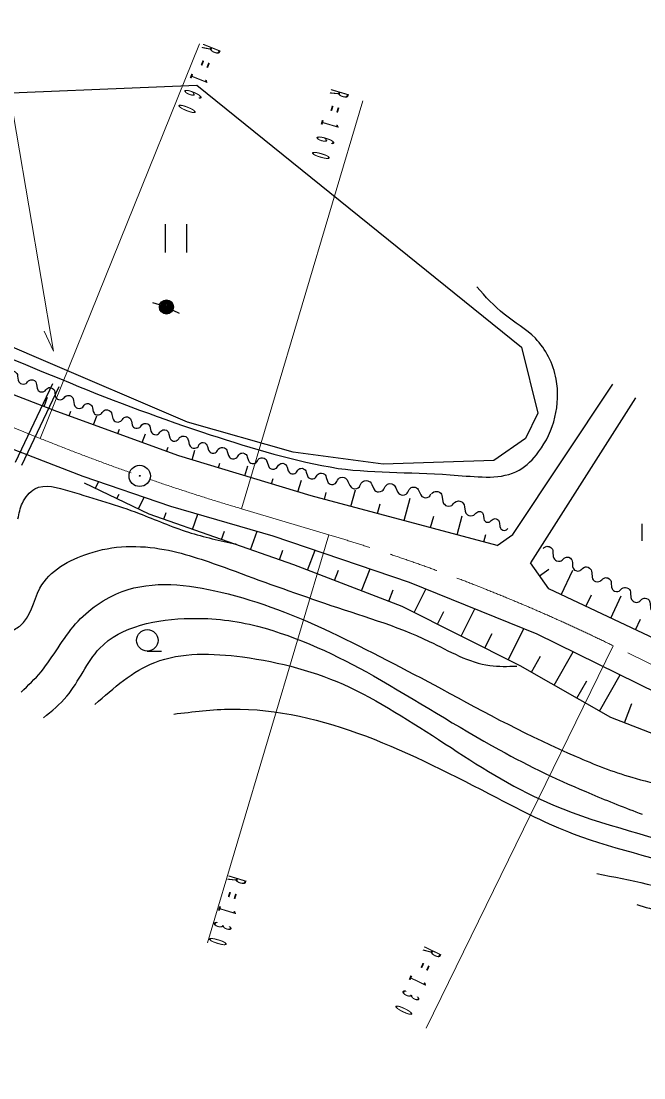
# Model space of a CAD drawing. Units: millimetres, scale not verified. Extents: x 40000 to 680000, y 20000 to 380000.
# Drawn here: x 278122 to 322018, y 236563 to 311042 of the extents above; entities that cross this region are included whole.
import ezdxf

# ---------------------------------------------------------------- set-up
doc = ezdxf.new("R2010")
doc.units = ezdxf.units.MM
doc.header["$LTSCALE"] = 1000
doc.linetypes.add('CHAIN', pattern=[18.5, 12, -1.5, 3.5, -1.5])
for name, color, linetype, lineweight in [('M-BGD', 7, 'Continuous', 25), ('M-BMK', 2, 'CHAIN', 13), ('M-BMK-SRVR', 3, 'Continuous', 25), ('M-STR-HTXT', 7, 'Continuous', 13)]:
    doc.layers.add(name, color=color, linetype=linetype, lineweight=lineweight)
doc.styles.add('ＭＳ ゴシック', font='')
doc.styles.get('ＭＳ ゴシック').set_extended_font_data('MS Gothic')

msp = doc.modelspace()

# ---------------------------------------------------------------- linework, layer by layer
at = {"layer": 'M-BGD'}
for p, q in [((288280, 296741), (288281, 294741)), ((289801, 294742), (289800, 296742)), ((287887, 291043), (287409, 291189)), ((288813, 290673), (289260, 290450)), ((262273, 286822), (282466, 278961)), ((277725, 279965), (280362, 285502)), ((278176, 279750), (280813, 285287)), ((279734, 283882), (279985, 284532)), ((321438, 284486), (314020, 272869)), ((281507, 283217), (281627, 283545)), ((283225, 282592), (283458, 283233)), ((284942, 281967), (285056, 282280)), ((286660, 281342), (286883, 281954)), ((288378, 280717), (288490, 281026)), ((290169, 280123), (290371, 280793)), ((292033, 279559), (292134, 279891)), ((293898, 278995), (294110, 279697)), ((283359, 278122), (283579, 278580)), ((295763, 278432), (295878, 278813)), ((297628, 277868), (297876, 278690)), ((299497, 277337), (299625, 277818)), ((301369, 276838), (301681, 278008)), ((284876, 277392), (285030, 277711)), ((286393, 276661), (286788, 277481)), ((305115, 275841), (305537, 277425)), ((288172, 275938), (288340, 276415)), ((303242, 276340), (303426, 277028)), ((290212, 275221), (290587, 276288)), ((306988, 275342), (307206, 276160)), ((308861, 274843), (309215, 276171)), ((321872, 275611), (321876, 274411)), ((292252, 274504), (292460, 275097)), ((294292, 273787), (294751, 275093)), ((310734, 274345), (310870, 274854)), ((296332, 273071), (296574, 273759)), ((298306, 272347), (298845, 273755)), ((300214, 271617), (300497, 272355)), ((302123, 270887), (302714, 272431)), ((314665, 271950), (315329, 272415)), ((316183, 270617), (317000, 272348)), ((304031, 270157), (304340, 270963)), ((305816, 269373), (306643, 271016)), ((317931, 269792), (318321, 270617)), ((319680, 268967), (320421, 270537)), ((309139, 267700), (310105, 269619)), ((307477, 268537), (307926, 269427)), ((321428, 268141), (321780, 268886)), ((312461, 266027), (313567, 268222)), ((310800, 266864), (311318, 267892)), ((287017, 266640), (288017, 266640)), ((314092, 265152), (314736, 266281)), ((315693, 264240), (317036, 266594)), ((317294, 263327), (317994, 264553)), ((318895, 262414), (320349, 264964)), ((320651, 261588), (321175, 262944))]:
    msp.add_line(p, q, dxfattribs=at)
for points in [[(259753, 297554), (261412, 301206), (262697, 303157), (265767, 305232), (273401, 305816), (290505, 306528), (313383, 288072), (314546, 283400), (313676, 281615), (311436, 280079), (303635, 279827), (297287, 280655), (289859, 282768), (279194, 287329), (260062, 295579), (259646, 296865)], [(311671, 274095), (298560, 277586), (289236, 280404), (280648, 283529), (262362, 290580), (257332, 292050), (244574, 294499), (236416, 295600), (230957, 296948), (225119, 299727)], [(277206, 286213), (277269, 286284), (277360, 286342), (277439, 286374), (277506, 286377), (277600, 286369), (277710, 286321), (277781, 286258), (277824, 286207), (277855, 286128), (277874, 286021), (277917, 285741), (277963, 285623), (278006, 285572), (278077, 285508), (278160, 285472), (278282, 285452), (278388, 285472), (278467, 285503), (278518, 285546), (278582, 285616)], [(278582, 285616), (278641, 285682), (278726, 285737), (278799, 285766), (278862, 285770), (278950, 285762), (279053, 285717), (279119, 285658), (279159, 285610), (279188, 285537), (279206, 285437), (279245, 285176), (279289, 285066), (279329, 285018), (279395, 284959), (279472, 284925), (279586, 284906), (279686, 284924), (279759, 284953), (279807, 284994), (279866, 285060)], [(311671, 274095), (312793, 274853), (319842, 285466)], [(279866, 285060), (279925, 285126), (280010, 285180), (280084, 285209), (280146, 285213), (280235, 285205), (280337, 285161), (280403, 285101), (280443, 285054), (280473, 284980), (280491, 284881), (280530, 284619), (280574, 284509), (280614, 284461), (280680, 284402), (280757, 284368), (280871, 284349), (280970, 284367), (281044, 284397), (281092, 284437), (281151, 284503)], [(281151, 284503), (281214, 284573), (281305, 284632), (281384, 284663), (281451, 284667), (281545, 284659), (281655, 284611), (281726, 284548), (281769, 284496), (281800, 284417), (281820, 284311), (281862, 284031), (281909, 283913), (281952, 283861), (282022, 283798), (282105, 283762), (282227, 283742), (282333, 283761), (282412, 283792), (282464, 283835), (282527, 283906)], [(282512, 283913), (282566, 283983), (282646, 284044), (282717, 284079), (282779, 284087), (282868, 284087), (282974, 284050), (283044, 283997), (283088, 283952), (283123, 283881), (283149, 283783), (283208, 283526), (283261, 283419), (283305, 283375), (283375, 283321), (283454, 283294), (283569, 283284), (283667, 283310), (283738, 283344), (283783, 283388), (283837, 283459)], [(283837, 283459), (283894, 283534), (283980, 283600), (284056, 283637), (284123, 283646), (284218, 283645), (284331, 283606), (284407, 283549), (284454, 283501), (284491, 283425), (284518, 283320), (284583, 283045), (284639, 282930), (284686, 282882), (284761, 282825), (284846, 282796), (284969, 282785), (285074, 282813), (285150, 282850), (285198, 282897), (285256, 282972)], [(285256, 282972), (285309, 283043), (285390, 283104), (285461, 283139), (285523, 283147), (285611, 283147), (285717, 283110), (285788, 283057), (285831, 283012), (285866, 282941), (285892, 282843), (285952, 282586), (286004, 282479), (286048, 282435), (286118, 282381), (286198, 282354), (286313, 282344), (286410, 282370), (286482, 282404), (286526, 282448), (286580, 282519)], [(286580, 282519), (286634, 282589), (286714, 282650), (286785, 282685), (286847, 282694), (286936, 282693), (287042, 282656), (287112, 282603), (287156, 282558), (287191, 282487), (287216, 282389), (287276, 282132), (287328, 282025), (287372, 281981), (287443, 281927), (287522, 281900), (287637, 281890), (287735, 281916), (287806, 281951), (287851, 281994), (287904, 282065)], [(287904, 282065), (287958, 282135), (288038, 282197), (288109, 282231), (288171, 282240), (288260, 282239), (288366, 282203), (288436, 282149), (288480, 282104), (288515, 282033), (288541, 281936), (288601, 281678), (288653, 281572), (288697, 281527), (288767, 281473), (288847, 281446), (288962, 281436), (289059, 281462), (289130, 281497), (289175, 281541), (289229, 281611)], [(289229, 281611), (289286, 281686), (289372, 281752), (289448, 281789), (289515, 281798), (289610, 281798), (289723, 281759), (289799, 281701), (289846, 281653), (289883, 281577), (289911, 281472), (289975, 281197), (290031, 281082), (290078, 281035), (290153, 280977), (290238, 280948), (290362, 280937), (290466, 280965), (290542, 281002), (290590, 281049), (290648, 281125)], [(290612, 281137), (290660, 281211), (290736, 281278), (290804, 281319), (290865, 281332), (290953, 281338), (291062, 281309), (291136, 281261), (291183, 281220), (291223, 281152), (291256, 281056), (291335, 280804), (291396, 280702), (291443, 280660), (291517, 280612), (291598, 280591), (291714, 280590), (291809, 280623), (291877, 280663), (291919, 280710), (291967, 280784)], [(291967, 280784), (292018, 280864), (292099, 280936), (292172, 280979), (292238, 280993), (292333, 280999), (292449, 280969), (292528, 280917), (292579, 280873), (292622, 280800), (292657, 280698), (292742, 280428), (292806, 280318), (292857, 280274), (292936, 280222), (293024, 280200), (293147, 280198), (293249, 280234), (293323, 280277), (293367, 280327), (293418, 280407)], [(293418, 280407), (293467, 280481), (293542, 280548), (293610, 280588), (293672, 280601), (293760, 280607), (293868, 280579), (293943, 280531), (293990, 280490), (294030, 280421), (294063, 280326), (294142, 280074), (294202, 279971), (294249, 279930), (294323, 279882), (294405, 279861), (294520, 279860), (294616, 279893), (294684, 279933), (294725, 279980), (294773, 280054)], [(294773, 280054), (294825, 280134), (294906, 280206), (294979, 280249), (295045, 280263), (295139, 280269), (295255, 280239), (295335, 280187), (295385, 280143), (295428, 280070), (295464, 279967), (295548, 279697), (295613, 279588), (295663, 279544), (295743, 279492), (295830, 279469), (295954, 279468), (296056, 279503), (296129, 279546), (296173, 279597), (296225, 279676)], [(296225, 279676), (296273, 279751), (296349, 279818), (296417, 279858), (296478, 279871), (296566, 279877), (296675, 279849), (296749, 279800), (296796, 279759), (296836, 279691), (296869, 279596), (296948, 279343), (297009, 279241), (297056, 279200), (297130, 279152), (297211, 279130), (297327, 279129), (297422, 279162), (297490, 279202), (297532, 279250), (297580, 279324)], [(297580, 279324), (297628, 279398), (297703, 279465), (297772, 279505), (297833, 279518), (297921, 279524), (298030, 279496), (298104, 279448), (298151, 279407), (298191, 279338), (298224, 279243), (298303, 278991), (298363, 278888), (298411, 278847), (298485, 278799), (298566, 278778), (298682, 278777), (298777, 278810), (298845, 278850), (298886, 278897), (298935, 278971)], [(282466, 278961), (288649, 276845), (295870, 274772), (305468, 271490), (314462, 267861), (325835, 262264), (347628, 251505), (351130, 250034), (354849, 248739), (358524, 247789), (362199, 247142), (366955, 246711), (372013, 246756), (378973, 247104), (388139, 248232), (405907, 250313), (426182, 252742), (431499, 253695), (435693, 254993), (440750, 257114), (446974, 260445)], [(298935, 278971), (298986, 279051), (299067, 279123), (299140, 279166), (299206, 279180), (299301, 279186), (299417, 279156), (299496, 279104), (299547, 279060), (299590, 278987), (299625, 278885), (299710, 278615), (299774, 278505), (299825, 278461), (299904, 278409), (299991, 278386), (300115, 278385), (300217, 278421), (300291, 278463), (300335, 278514), (300386, 278594)], [(300367, 278599), (300414, 278695), (300495, 278787), (300571, 278846), (300643, 278871), (300748, 278891), (300883, 278873), (300980, 278826), (301043, 278783), (301101, 278707), (301155, 278597), (301288, 278305), (301376, 278191), (301439, 278148), (301536, 278101), (301637, 278088), (301776, 278103), (301886, 278157), (301962, 278216), (302005, 278279), (302052, 278376)], [(302052, 278376), (302099, 278472), (302180, 278564), (302256, 278623), (302328, 278648), (302434, 278668), (302569, 278650), (302665, 278603), (302728, 278560), (302787, 278484), (302841, 278374), (302974, 278082), (303061, 277968), (303124, 277925), (303221, 277878), (303322, 277864), (303461, 277880), (303571, 277934), (303648, 277993), (303690, 278056), (303737, 278152)], [(404643, 248881), (387378, 246683), (383093, 245585), (370046, 245414), (361409, 245810), (355960, 247004), (348261, 249326), (335544, 255033), (327338, 259003), (319696, 261957), (313292, 265609), (304985, 269792), (297352, 272712), (287152, 276296), (282600, 278487)], [(303737, 278152), (303784, 278249), (303865, 278341), (303942, 278400), (304013, 278425), (304119, 278445), (304254, 278427), (304351, 278380), (304413, 278337), (304472, 278261), (304526, 278151), (304659, 277859), (304747, 277744), (304810, 277702), (304906, 277655), (305007, 277641), (305147, 277657), (305257, 277711), (305333, 277770), (305376, 277833), (305423, 277929)], [(305423, 277929), (305467, 278020), (305543, 278107), (305615, 278162), (305683, 278185), (305782, 278205), (305909, 278188), (306000, 278143), (306059, 278103), (306114, 278031), (306165, 277928), (306290, 277653), (306372, 277545), (306432, 277505), (306523, 277461), (306618, 277448), (306749, 277463), (306853, 277514), (306924, 277569), (306965, 277628), (307009, 277719)], [(307047, 277714), (307119, 277794), (307222, 277861), (307311, 277896), (307387, 277900), (307494, 277891), (307619, 277837), (307699, 277765), (307748, 277707), (307783, 277617), (307805, 277497), (307853, 277180), (307906, 277045), (307955, 276987), (308035, 276915), (308128, 276875), (308267, 276852), (308387, 276874), (308477, 276909), (308535, 276958), (308607, 277038)], [(308607, 277038), (308679, 277118), (308782, 277185), (308871, 277220), (308947, 277224), (309054, 277215), (309179, 277161), (309259, 277089), (309308, 277031), (309343, 276941), (309365, 276821), (309413, 276503), (309466, 276369), (309514, 276311), (309595, 276239), (309688, 276199), (309826, 276176), (309947, 276198), (310037, 276233), (310095, 276282), (310167, 276362)], [(310181, 276356), (310233, 276411), (310307, 276455), (310371, 276478), (310425, 276479), (310500, 276470), (310587, 276429), (310642, 276376), (310675, 276334), (310698, 276270), (310710, 276185), (310737, 275960), (310771, 275864), (310804, 275822), (310859, 275769), (310924, 275738), (311021, 275719), (311107, 275732), (311171, 275755), (311213, 275788), (311265, 275842)], [(311265, 275842), (311322, 275902), (311403, 275950), (311472, 275975), (311530, 275976), (311612, 275966), (311706, 275922), (311765, 275865), (311801, 275819), (311826, 275750), (311839, 275657), (311868, 275414), (311905, 275310), (311941, 275264), (312000, 275207), (312071, 275174), (312176, 275153), (312269, 275166), (312338, 275191), (312384, 275227), (312440, 275286)], [(314911, 273875), (314984, 273945), (315085, 273999), (315172, 274026), (315243, 274024), (315343, 274008), (315456, 273948), (315526, 273875), (315568, 273817), (315594, 273730), (315606, 273615), (315628, 273314), (315668, 273184), (315709, 273126), (315779, 273053), (315864, 273008), (315992, 272976), (316107, 272988), (316193, 273015), (316252, 273056), (316325, 273126)], [(332792, 262777), (315309, 271030), (314020, 272869)], [(316325, 273126), (316393, 273192), (316489, 273243), (316570, 273268), (316637, 273267), (316730, 273251), (316836, 273195), (316902, 273126), (316941, 273072), (316966, 272991), (316977, 272883), (316997, 272601), (317035, 272479), (317074, 272424), (317139, 272356), (317219, 272314), (317339, 272284), (317446, 272295), (317527, 272320), (317582, 272359), (317651, 272425)], [(317651, 272425), (317724, 272494), (317825, 272549), (317912, 272576), (317983, 272574), (318083, 272558), (318196, 272498), (318266, 272425), (318308, 272366), (318334, 272280), (318346, 272165), (318368, 271864), (318408, 271734), (318449, 271676), (318519, 271603), (318604, 271558), (318732, 271526), (318847, 271538), (318933, 271565), (318992, 271606), (319065, 271676)], [(319065, 271676), (319133, 271742), (319229, 271793), (319310, 271818), (319377, 271817), (319470, 271801), (319576, 271745), (319642, 271676), (319681, 271622), (319706, 271541), (319717, 271433), (319737, 271151), (319775, 271029), (319814, 270974), (319879, 270906), (319959, 270864), (320079, 270834), (320186, 270845), (320267, 270870), (320322, 270909), (320391, 270974)], [(320391, 270974), (320464, 271044), (320565, 271099), (320652, 271126), (320723, 271124), (320823, 271108), (320936, 271048), (321006, 270975), (321048, 270916), (321074, 270830), (321086, 270715), (321108, 270414), (321148, 270284), (321189, 270226), (321259, 270153), (321344, 270108), (321472, 270076), (321587, 270088), (321673, 270115), (321732, 270156), (321805, 270226)], [(321805, 270226), (321873, 270292), (321968, 270343), (322050, 270368), (322117, 270366), (322210, 270351), (322316, 270295), (322382, 270226), (322421, 270172), (322446, 270090), (322457, 269983), (322477, 269701), (322514, 269579), (322553, 269524), (322619, 269456), (322699, 269414), (322819, 269384), (322926, 269395), (323007, 269420), (323062, 269459), (323131, 269524)]]:
    msp.add_lwpolyline(points, dxfattribs=at)
for centre, radius in [((288365, 290897), 500), ((288365, 290897), 440), ((288365, 290897), 380), ((288365, 290897), 320), ((288365, 290897), 260), ((288365, 290897), 200), ((288365, 290897), 140), ((288365, 290897), 80), ((288365, 290897), 20), ((287017, 267400), 760)]:
    msp.add_circle(centre, radius, dxfattribs=at)
for points, knots in [([(266872, 290812), (267505, 290915), (268138, 291018), (268748, 290950), (269538, 290862), (270289, 290489), (271038, 290127), (274571, 288420), (278040, 286980), (281568, 285553), (284801, 284180), (288109, 283005), (291458, 281894), (294414, 280916), (297409, 280031), (300477, 279517), (303212, 279162), (305930, 279274), (308924, 279028), (310432, 278912), (311993, 278709), (313227, 279395), (313754, 279693), (314211, 280153), (314600, 280678), (315684, 282137), (316176, 284049), (315834, 285805), (315626, 286903), (315121, 287927), (314368, 288689), (313722, 289343), (312893, 289804), (312170, 290382), (311461, 290948), (310854, 291626), (310247, 292304)], [0, 0, 0, 0, 1, 1, 1, 2, 2, 2, 3, 3, 3, 4, 4, 4, 5, 5, 5, 6, 6, 6, 7, 7, 7, 8, 8, 8, 9, 9, 9, 10, 10, 10, 11, 11, 11, 12, 12, 12, 12]), ([(277897, 275952), (277973, 276333), (278050, 276714), (278218, 277076), (278408, 277486), (278714, 277872), (279085, 278072), (279780, 278449), (280698, 278173), (281558, 277913), (283372, 277373), (284880, 276933), (286441, 276341), (287570, 275912), (288726, 275403), (289910, 275025), (291019, 274671), (292151, 274431), (293283, 274191)], [0, 0, 0, 0, 1, 1, 1, 2, 2, 2, 3, 3, 3, 4, 4, 4, 5, 5, 5, 6, 6, 6, 6]), ([(277233, 267986), (277519, 268108), (277805, 268229), (278036, 268404), (278805, 268987), (278956, 270163), (279448, 271070), (280137, 272338), (281492, 273081), (282884, 273513), (284588, 274118), (286452, 274125), (288216, 273804), (289812, 273503), (291293, 272962), (292783, 272424), (295029, 271575), (297259, 270803), (299496, 270018), (301973, 269171), (304487, 268475), (306894, 267322), (308299, 266649), (309669, 265820), (311166, 265621), (311783, 265540), (312422, 265565), (313061, 265590)], [0, 0, 0, 0, 1, 1, 1, 2, 2, 2, 3, 3, 3, 4, 4, 4, 5, 5, 5, 6, 6, 6, 7, 7, 7, 8, 8, 8, 9, 9, 9, 9]), ([(278133, 263755), (278616, 264218), (279099, 264680), (279524, 265189), (280410, 266249), (281044, 267511), (281966, 268561), (282852, 269568), (284003, 270379), (285253, 270837), (287403, 271648), (289886, 271349), (292206, 270798), (294984, 270127), (297492, 269135), (299960, 267977), (302614, 266689), (305187, 265356), (307756, 263977), (310864, 262275), (313986, 260613), (317239, 259218), (318519, 258658), (319821, 258140), (321159, 257745), (322838, 257253), (324579, 256964), (326258, 256482), (329245, 255625), (332037, 254154), (334943, 253030), (338852, 251518), (342966, 250633), (347080, 249747)], [0, 0, 0, 0, 1, 1, 1, 2, 2, 2, 3, 3, 3, 4, 4, 4, 5, 5, 5, 6, 6, 6, 7, 7, 7, 8, 8, 8, 9, 9, 9, 10, 10, 10, 11, 11, 11, 11]), ([(279698, 261944), (280280, 262417), (280862, 262891), (281341, 263461), (282216, 264505), (282744, 265872), (283657, 266834), (285162, 268418), (287713, 268902), (290062, 268943), (291697, 268987), (293260, 268781), (294782, 268397), (297684, 267631), (300371, 266353), (302958, 264902), (305968, 263176), (308838, 261318), (311851, 259680), (313948, 258508), (316122, 257477), (318342, 256564), (319519, 256063), (320707, 255594), (321903, 255141)], [0, 0, 0, 0, 1, 1, 1, 2, 2, 2, 3, 3, 3, 4, 4, 4, 5, 5, 5, 6, 6, 6, 7, 7, 7, 8, 8, 8, 8]), ([(283326, 262889), (284654, 264060), (285982, 265232), (287536, 265844), (289407, 266581), (291606, 266507), (293715, 266229), (296387, 265876), (298914, 265194), (301262, 264099), (303786, 262893), (306080, 261333), (308428, 259836), (310750, 258303), (313116, 256853), (315648, 255792), (319093, 254308), (322877, 253616), (326384, 252241), (327972, 251625), (329507, 250877), (331033, 250110), (334152, 248579), (337224, 246949), (340441, 245654), (342857, 244667), (345357, 243870), (347895, 243250), (349839, 242781), (351809, 242429), (353747, 241940), (356658, 241220), (359488, 240191), (362388, 239428), (367021, 238247), (371815, 237750), (376616, 237448), (382336, 237054), (388079, 236969), (393749, 237563), (399024, 238140), (404226, 239252), (409443, 240249), (414526, 241294), (419596, 242288), (424770, 242879), (426855, 243096), (428962, 243220), (430949, 243811), (432878, 244419), (434678, 245516), (436636, 246000), (439496, 246648), (442730, 245898), (445440, 246769), (448226, 247690), (450474, 250246), (453275, 251420), (454247, 251837), (455279, 252112), (456337, 252242), (457421, 252375), (458542, 252326), (459563, 252626), (460571, 252921), (461483, 253557), (462461, 253994), (463603, 254503), (464837, 254741), (466070, 254979)], [0, 0, 0, 0, 1, 1, 1, 2, 2, 2, 3, 3, 3, 4, 4, 4, 5, 5, 5, 6, 6, 6, 7, 7, 7, 8, 8, 8, 9, 9, 9, 10, 10, 10, 11, 11, 11, 12, 12, 12, 13, 13, 13, 14, 14, 14, 15, 15, 15, 16, 16, 16, 17, 17, 17, 18, 18, 18, 19, 19, 19, 20, 20, 20, 21, 21, 21, 22, 22, 22, 23, 23, 23, 23]), ([(288876, 262202), (290236, 262370), (291596, 262539), (292959, 262555), (296158, 262594), (299368, 261794), (302393, 260658), (305620, 259446), (308637, 257852), (311687, 256296), (313440, 255368), (315199, 254466), (317039, 253764), (320178, 252556), (323586, 252011), (326664, 250686), (328970, 249691), (331093, 248264), (333337, 247102), (336489, 245506), (339861, 244386), (343229, 243298), (346436, 242248), (349659, 241277), (352876, 240271), (355091, 239580), (357295, 238854), (359538, 238279), (362739, 237445), (365999, 236866), (369258, 236225), (371176, 235848), (373093, 235450), (374929, 234809), (375995, 234438), (377033, 233985), (378071, 233532)], [0, 0, 0, 0, 1, 1, 1, 2, 2, 2, 3, 3, 3, 4, 4, 4, 5, 5, 5, 6, 6, 6, 7, 7, 7, 8, 8, 8, 9, 9, 9, 10, 10, 10, 11, 11, 11, 12, 12, 12, 12]), ([(318714, 250968), (321084, 250495), (323454, 250023), (325720, 249247), (328067, 248443), (330303, 247313), (332559, 246247), (335077, 245058), (337619, 243948), (340205, 242942), (342969, 241837), (345789, 240866), (348647, 240026), (351084, 239319), (353554, 238721), (355958, 237916), (357913, 237257), (359819, 236448), (361786, 235833), (363645, 235253), (365557, 234846), (367430, 234306), (368674, 233948), (369901, 233530), (371127, 233112)], [0, 0, 0, 0, 1, 1, 1, 2, 2, 2, 3, 3, 3, 4, 4, 4, 5, 5, 5, 6, 6, 6, 7, 7, 7, 8, 8, 8, 8]), ([(321522, 248772), (322701, 248428), (323881, 248084), (325053, 247717), (326169, 247369), (327278, 247001), (328389, 246635), (330316, 245999), (332249, 245369), (334116, 244579), (336490, 243563), (338754, 242275), (341150, 241330), (343994, 240202), (347019, 239551), (349953, 238637), (351755, 238075), (353522, 237414), (355263, 236693), (357665, 235696), (360018, 234583), (362370, 233471)], [0, 0, 0, 0, 1, 1, 1, 2, 2, 2, 3, 3, 3, 4, 4, 4, 5, 5, 5, 6, 6, 6, 7, 7, 7, 7])]:
    msp.add_open_spline(points, degree=3, knots=knots, dxfattribs=at)
at = {"layer": 'M-BMK'}
for p, q in [((279470, 281629), (263889, 287910)), ((299813, 274839), (293660, 276670)), ((348296, 253111), (319845, 267023))]:
    msp.add_line(p, q, dxfattribs=at)
for centre, radius, start, end in [((339290, 430025), 160000, 248.04506, 250.49513), ((339290, 430025), 160000, 250.99519, 253.42995), ((262739, 150238), 130000, 63.94208, 73.42996)]:
    msp.add_arc(centre, radius, start, end, dxfattribs=at)
at = {"layer": 'M-BMK-SRVR'}
for radius in [750, 30]:
    msp.add_circle((286481, 278992), radius, dxfattribs=at)
at = {"layer": 'M-STR-HTXT'}
for p, q in [((279470, 281629), (290686, 309453)), ((302216, 305424), (293660, 276670)), ((280415, 287782), (279748, 289190)), ((291257, 246085), (299813, 274839)), ((319845, 267023), (306667, 240073))]:
    msp.add_line(p, q, dxfattribs=at)
msp.add_lwpolyline([(280415, 287782), (275167, 318535), (254143, 318535)], dxfattribs=at)

# ---------------------------------------------------------------- texts
at = {"layer": 'M-STR-HTXT', "char_height": 1320, "attachment_point": 7, "style": 'ＭＳ ゴシック'}
for s, insert, rotation in [('\\T2.81;\\W0.45;R=160', (290965, 309507), 248.2), ('\\T2.81;\\W0.45;R=160', (299963, 306314), 253.5), ('\\T2.81;\\W0.45;R=130', (292744, 250897), 253), ('\\T2.81;\\W0.45;R=130', (306565, 245893), 244.2)]:
    msp.add_mtext(s, dxfattribs=dict(at, insert=insert, rotation=rotation))

doc.saveas('drawing.dxf')
